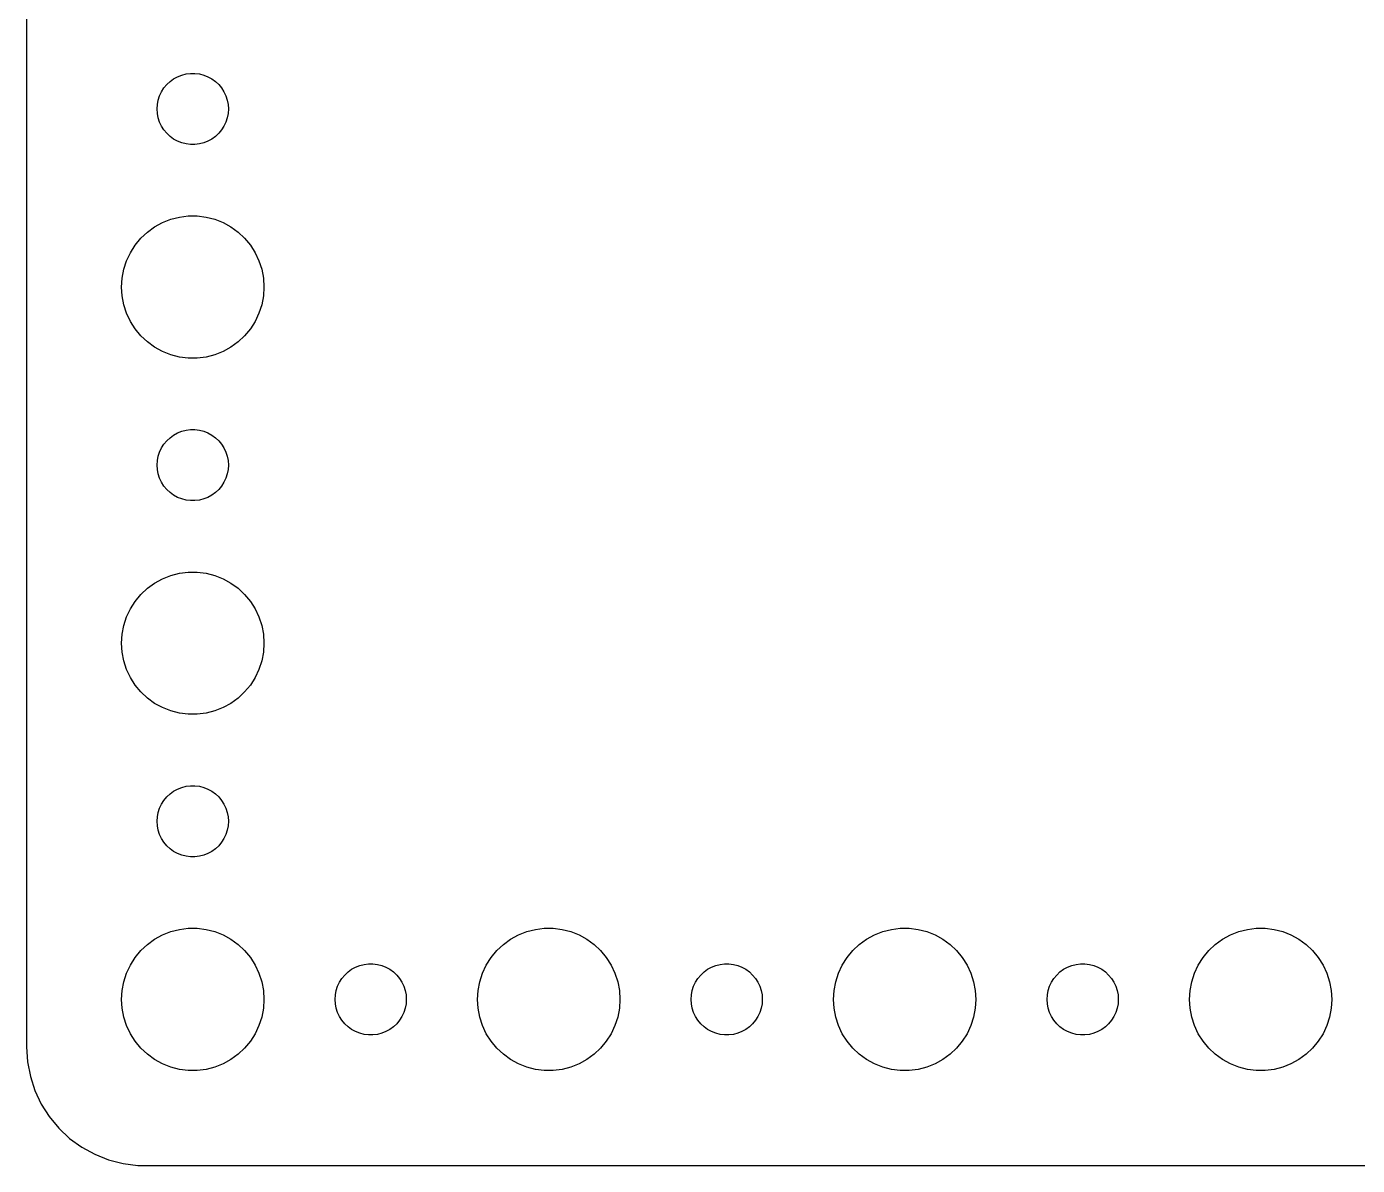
# Model space of a CAD drawing. Header units: metres. Extents: x -112 to 112, y -52 to 52.
# Drawn here: x -112 to -55.9, y -52 to -4 of the extents above; entities that cross this region are included whole.
import ezdxf

# ---------------------------------------------------------------- set-up
doc = ezdxf.new("R2010")
doc.units = ezdxf.units.M

msp = doc.modelspace()

# ---------------------------------------------------------------- linework, layer by layer
for p, q in [((-112, 47), (-112, -47)), ((-105.804, -6.23351), (-105.639, -6.14275)), ((-105.639, -6.14275), (-105.464, -6.07341)), ((-105.464, -6.07341), (-105.281, -6.02657)), ((-105.281, -6.02657), (-105.094, -6.00294)), ((-105.094, -6.00294), (-104.906, -6.00294)), ((-104.906, -6.00294), (-104.719, -6.02657)), ((-104.719, -6.02657), (-104.536, -6.07341)), ((-104.536, -6.07341), (-104.361, -6.14275)), ((-104.361, -6.14275), (-104.196, -6.23351)), ((-106.314, -6.77736), (-106.214, -6.61832)), ((-106.214, -6.61832), (-106.093, -6.47318)), ((-106.093, -6.47318), (-105.956, -6.34422)), ((-105.956, -6.34422), (-105.804, -6.23351)), ((-104.196, -6.23351), (-104.044, -6.34422)), ((-104.044, -6.34422), (-103.907, -6.47318)), ((-103.907, -6.47318), (-103.786, -6.61832)), ((-103.786, -6.61832), (-103.686, -6.77736)), ((-106.488, -7.312), (-106.453, -7.12695)), ((-106.453, -7.12695), (-106.395, -6.9478)), ((-106.395, -6.9478), (-106.314, -6.77736)), ((-103.686, -6.77736), (-103.605, -6.9478)), ((-103.605, -6.9478), (-103.547, -7.12695)), ((-103.547, -7.12695), (-103.512, -7.312)), ((-106.5, -7.5), (-106.488, -7.312)), ((-106.488, -7.68799), (-106.5, -7.5)), ((-106.453, -7.87303), (-106.488, -7.68799)), ((-103.512, -7.68799), (-103.547, -7.87303)), ((-103.512, -7.312), (-103.5, -7.5)), ((-103.5, -7.5), (-103.512, -7.68799)), ((-106.395, -8.05219), (-106.453, -7.87303)), ((-106.314, -8.22263), (-106.395, -8.05219)), ((-106.214, -8.38167), (-106.314, -8.22263)), ((-106.093, -8.52681), (-106.214, -8.38167)), ((-103.786, -8.38167), (-103.907, -8.52681)), ((-103.686, -8.22263), (-103.786, -8.38167)), ((-103.605, -8.05219), (-103.686, -8.22263)), ((-103.547, -7.87303), (-103.605, -8.05219)), ((-105.956, -8.65576), (-106.093, -8.52681)), ((-105.804, -8.76648), (-105.956, -8.65576)), ((-105.639, -8.85724), (-105.804, -8.76648)), ((-105.464, -8.92657), (-105.639, -8.85724)), ((-105.281, -8.97342), (-105.464, -8.92657)), ((-104.536, -8.92657), (-104.719, -8.97342)), ((-104.361, -8.85724), (-104.536, -8.92657)), ((-104.196, -8.76648), (-104.361, -8.85724)), ((-104.044, -8.65576), (-104.196, -8.76648)), ((-103.907, -8.52681), (-104.044, -8.65576)), ((-105.094, -8.99704), (-105.281, -8.97342)), ((-104.906, -8.99704), (-105.094, -8.99704)), ((-104.719, -8.97342), (-104.906, -8.99704)), ((-106.607, -12.467), (-106.277, -12.2855)), ((-106.277, -12.2855), (-105.927, -12.1468)), ((-105.927, -12.1468), (-105.562, -12.0531)), ((-105.562, -12.0531), (-105.188, -12.0059)), ((-105.188, -12.0059), (-104.812, -12.0059)), ((-104.812, -12.0059), (-104.438, -12.0531)), ((-104.438, -12.0531), (-104.073, -12.1468)), ((-104.073, -12.1468), (-103.723, -12.2855)), ((-103.723, -12.2855), (-103.393, -12.467)), ((-107.187, -12.9464), (-106.912, -12.6884)), ((-106.912, -12.6884), (-106.607, -12.467)), ((-103.393, -12.467), (-103.088, -12.6884)), ((-103.088, -12.6884), (-102.813, -12.9464)), ((-107.629, -13.5547), (-107.427, -13.2366)), ((-107.427, -13.2366), (-107.187, -12.9464)), ((-102.813, -12.9464), (-102.573, -13.2366)), ((-102.573, -13.2366), (-102.371, -13.5547)), ((-107.906, -14.2539), (-107.789, -13.8956)), ((-107.789, -13.8956), (-107.629, -13.5547)), ((-102.371, -13.5547), (-102.211, -13.8956)), ((-102.211, -13.8956), (-102.094, -14.2539)), ((-107.976, -14.624), (-107.906, -14.2539)), ((-102.094, -14.2539), (-102.024, -14.624)), ((-108, -15), (-107.976, -14.624)), ((-107.976, -15.376), (-108, -15)), ((-102.024, -14.624), (-102, -15)), ((-102, -15), (-102.024, -15.376)), ((-107.906, -15.7461), (-107.976, -15.376)), ((-102.024, -15.376), (-102.094, -15.7461)), ((-107.789, -16.1044), (-107.906, -15.7461)), ((-107.629, -16.4453), (-107.789, -16.1044)), ((-102.211, -16.1044), (-102.371, -16.4453)), ((-102.094, -15.7461), (-102.211, -16.1044)), ((-107.427, -16.7634), (-107.629, -16.4453)), ((-107.187, -17.0536), (-107.427, -16.7634)), ((-102.573, -16.7634), (-102.813, -17.0536)), ((-102.371, -16.4453), (-102.573, -16.7634)), ((-106.912, -17.3115), (-107.187, -17.0536)), ((-106.607, -17.533), (-106.912, -17.3115)), ((-103.088, -17.3115), (-103.393, -17.533)), ((-102.813, -17.0536), (-103.088, -17.3115)), ((-106.277, -17.7145), (-106.607, -17.533)), ((-105.927, -17.8532), (-106.277, -17.7145)), ((-105.562, -17.9469), (-105.927, -17.8532)), ((-104.073, -17.8532), (-104.438, -17.9469)), ((-103.723, -17.7145), (-104.073, -17.8532)), ((-103.393, -17.533), (-103.723, -17.7145)), ((-105.188, -17.9941), (-105.562, -17.9469)), ((-104.812, -17.9941), (-105.188, -17.9941)), ((-104.438, -17.9469), (-104.812, -17.9941)), ((-105.956, -21.3442), (-105.804, -21.2335)), ((-105.804, -21.2335), (-105.639, -21.1427)), ((-105.639, -21.1427), (-105.464, -21.0734)), ((-105.464, -21.0734), (-105.281, -21.0266)), ((-105.281, -21.0266), (-105.094, -21.003)), ((-105.094, -21.003), (-104.906, -21.003)), ((-104.906, -21.003), (-104.719, -21.0266)), ((-104.719, -21.0266), (-104.536, -21.0734)), ((-104.536, -21.0734), (-104.361, -21.1427)), ((-104.361, -21.1427), (-104.196, -21.2335)), ((-104.196, -21.2335), (-104.044, -21.3442)), ((-106.395, -21.9478), (-106.314, -21.7774)), ((-106.314, -21.7774), (-106.214, -21.6183)), ((-106.214, -21.6183), (-106.093, -21.4732)), ((-106.093, -21.4732), (-105.956, -21.3442)), ((-104.044, -21.3442), (-103.907, -21.4732)), ((-103.907, -21.4732), (-103.786, -21.6183)), ((-103.786, -21.6183), (-103.686, -21.7774)), ((-103.686, -21.7774), (-103.605, -21.9478)), ((-106.5, -22.5), (-106.488, -22.312)), ((-106.488, -22.312), (-106.453, -22.127)), ((-106.453, -22.127), (-106.395, -21.9478)), ((-103.605, -21.9478), (-103.547, -22.127)), ((-103.547, -22.127), (-103.512, -22.312)), ((-103.512, -22.312), (-103.5, -22.5)), ((-106.488, -22.688), (-106.5, -22.5)), ((-106.453, -22.873), (-106.488, -22.688)), ((-106.395, -23.0522), (-106.453, -22.873)), ((-103.547, -22.873), (-103.605, -23.0522)), ((-103.512, -22.688), (-103.547, -22.873)), ((-103.5, -22.5), (-103.512, -22.688)), ((-106.314, -23.2226), (-106.395, -23.0522)), ((-106.214, -23.3817), (-106.314, -23.2226)), ((-106.093, -23.5268), (-106.214, -23.3817)), ((-105.956, -23.6558), (-106.093, -23.5268)), ((-103.907, -23.5268), (-104.044, -23.6558)), ((-103.786, -23.3817), (-103.907, -23.5268)), ((-103.686, -23.2226), (-103.786, -23.3817)), ((-103.605, -23.0522), (-103.686, -23.2226)), ((-105.804, -23.7665), (-105.956, -23.6558)), ((-105.639, -23.8572), (-105.804, -23.7665)), ((-105.464, -23.9266), (-105.639, -23.8572)), ((-105.281, -23.9734), (-105.464, -23.9266)), ((-105.094, -23.997), (-105.281, -23.9734)), ((-104.906, -23.997), (-105.094, -23.997)), ((-104.719, -23.9734), (-104.906, -23.997)), ((-104.536, -23.9266), (-104.719, -23.9734)), ((-104.361, -23.8572), (-104.536, -23.9266)), ((-104.196, -23.7665), (-104.361, -23.8572)), ((-104.044, -23.6558), (-104.196, -23.7665)), ((-106.912, -27.6884), (-106.607, -27.467)), ((-106.607, -27.467), (-106.277, -27.2855)), ((-106.277, -27.2855), (-105.927, -27.1468)), ((-105.927, -27.1468), (-105.562, -27.0531)), ((-105.562, -27.0531), (-105.188, -27.0059)), ((-105.188, -27.0059), (-104.812, -27.0059)), ((-104.812, -27.0059), (-104.438, -27.0531)), ((-104.438, -27.0531), (-104.073, -27.1468)), ((-104.073, -27.1468), (-103.723, -27.2855)), ((-103.723, -27.2855), (-103.393, -27.467)), ((-103.393, -27.467), (-103.088, -27.6884)), ((-107.427, -28.2366), (-107.187, -27.9464)), ((-107.187, -27.9464), (-106.912, -27.6884)), ((-103.088, -27.6884), (-102.813, -27.9464)), ((-102.813, -27.9464), (-102.573, -28.2366)), ((-107.789, -28.8956), (-107.629, -28.5547)), ((-107.629, -28.5547), (-107.427, -28.2366)), ((-102.573, -28.2366), (-102.371, -28.5547)), ((-102.371, -28.5547), (-102.211, -28.8956)), ((-107.906, -29.2539), (-107.789, -28.8956)), ((-102.211, -28.8956), (-102.094, -29.2539)), ((-108, -30), (-107.976, -29.624)), ((-107.976, -29.624), (-107.906, -29.2539)), ((-102.094, -29.2539), (-102.024, -29.624)), ((-102.024, -29.624), (-102, -30)), ((-107.976, -30.376), (-108, -30)), ((-102, -30), (-102.024, -30.376)), ((-107.906, -30.7461), (-107.976, -30.376)), ((-107.789, -31.1044), (-107.906, -30.7461)), ((-102.094, -30.7461), (-102.211, -31.1044)), ((-102.024, -30.376), (-102.094, -30.7461)), ((-107.629, -31.4453), (-107.789, -31.1044)), ((-102.211, -31.1044), (-102.371, -31.4453)), ((-107.427, -31.7634), (-107.629, -31.4453)), ((-107.187, -32.0536), (-107.427, -31.7634)), ((-102.573, -31.7634), (-102.813, -32.0536)), ((-102.371, -31.4453), (-102.573, -31.7634)), ((-106.912, -32.3115), (-107.187, -32.0536)), ((-106.607, -32.533), (-106.912, -32.3115)), ((-103.088, -32.3115), (-103.393, -32.533)), ((-102.813, -32.0536), (-103.088, -32.3115)), ((-106.277, -32.7145), (-106.607, -32.533)), ((-105.927, -32.8532), (-106.277, -32.7145)), ((-105.562, -32.9469), (-105.927, -32.8532)), ((-105.188, -32.9941), (-105.562, -32.9469)), ((-104.812, -32.9941), (-105.188, -32.9941)), ((-104.438, -32.9469), (-104.812, -32.9941)), ((-104.073, -32.8532), (-104.438, -32.9469)), ((-103.723, -32.7145), (-104.073, -32.8532)), ((-103.393, -32.533), (-103.723, -32.7145)), ((-106.093, -36.4732), (-105.956, -36.3442)), ((-105.956, -36.3442), (-105.804, -36.2335)), ((-105.804, -36.2335), (-105.639, -36.1428)), ((-105.639, -36.1428), (-105.464, -36.0734)), ((-105.464, -36.0734), (-105.281, -36.0266)), ((-105.281, -36.0266), (-105.094, -36.003)), ((-105.094, -36.003), (-104.906, -36.003)), ((-104.906, -36.003), (-104.719, -36.0266)), ((-104.719, -36.0266), (-104.536, -36.0734)), ((-104.536, -36.0734), (-104.361, -36.1428)), ((-104.361, -36.1428), (-104.196, -36.2335)), ((-104.196, -36.2335), (-104.044, -36.3442)), ((-104.044, -36.3442), (-103.907, -36.4732)), ((-106.453, -37.127), (-106.395, -36.9478)), ((-106.395, -36.9478), (-106.314, -36.7774)), ((-106.314, -36.7774), (-106.214, -36.6183)), ((-106.214, -36.6183), (-106.093, -36.4732)), ((-103.907, -36.4732), (-103.786, -36.6183)), ((-103.786, -36.6183), (-103.686, -36.7774)), ((-103.686, -36.7774), (-103.605, -36.9478)), ((-103.605, -36.9478), (-103.547, -37.127)), ((-106.5, -37.5), (-106.488, -37.312)), ((-106.488, -37.688), (-106.5, -37.5)), ((-106.488, -37.312), (-106.453, -37.127)), ((-103.547, -37.127), (-103.512, -37.312)), ((-103.512, -37.312), (-103.5, -37.5)), ((-103.5, -37.5), (-103.512, -37.688)), ((-106.453, -37.873), (-106.488, -37.688)), ((-106.395, -38.0522), (-106.453, -37.873)), ((-106.314, -38.2226), (-106.395, -38.0522)), ((-103.605, -38.0522), (-103.686, -38.2226)), ((-103.547, -37.873), (-103.605, -38.0522)), ((-103.512, -37.688), (-103.547, -37.873)), ((-106.214, -38.3817), (-106.314, -38.2226)), ((-106.093, -38.5268), (-106.214, -38.3817)), ((-105.956, -38.6558), (-106.093, -38.5268)), ((-105.804, -38.7665), (-105.956, -38.6558)), ((-104.044, -38.6558), (-104.196, -38.7665)), ((-103.907, -38.5268), (-104.044, -38.6558)), ((-103.786, -38.3817), (-103.907, -38.5268)), ((-103.686, -38.2226), (-103.786, -38.3817)), ((-105.639, -38.8572), (-105.804, -38.7665)), ((-105.464, -38.9266), (-105.639, -38.8572)), ((-105.281, -38.9734), (-105.464, -38.9266)), ((-105.094, -38.997), (-105.281, -38.9734)), ((-104.906, -38.997), (-105.094, -38.997)), ((-104.719, -38.9734), (-104.906, -38.997)), ((-104.536, -38.9266), (-104.719, -38.9734)), ((-104.361, -38.8572), (-104.536, -38.9266)), ((-104.196, -38.7665), (-104.361, -38.8572)), ((-105.927, -42.1468), (-105.562, -42.0531)), ((-105.562, -42.0531), (-105.188, -42.0059)), ((-105.188, -42.0059), (-104.812, -42.0059)), ((-104.812, -42.0059), (-104.438, -42.0531)), ((-104.438, -42.0531), (-104.073, -42.1468)), ((-90.927, -42.1468), (-90.5621, -42.0531)), ((-90.5621, -42.0531), (-90.1884, -42.0059)), ((-90.1884, -42.0059), (-89.8116, -42.0059)), ((-89.8116, -42.0059), (-89.4379, -42.0531)), ((-89.4379, -42.0531), (-89.073, -42.1468)), ((-75.927, -42.1468), (-75.5621, -42.0531)), ((-75.5621, -42.0531), (-75.1884, -42.0059)), ((-75.1884, -42.0059), (-74.8116, -42.0059)), ((-74.8116, -42.0059), (-74.4379, -42.0531)), ((-74.4379, -42.0531), (-74.073, -42.1468)), ((-60.927, -42.1468), (-60.5621, -42.0531)), ((-60.5621, -42.0531), (-60.1884, -42.0059)), ((-60.1884, -42.0059), (-59.8116, -42.0059)), ((-59.8116, -42.0059), (-59.4379, -42.0531)), ((-59.4379, -42.0531), (-59.0729, -42.1468)), ((-106.912, -42.6885), (-106.607, -42.467)), ((-106.607, -42.467), (-106.277, -42.2855)), ((-106.277, -42.2855), (-105.927, -42.1468)), ((-104.073, -42.1468), (-103.723, -42.2855)), ((-103.723, -42.2855), (-103.393, -42.467)), ((-103.393, -42.467), (-103.088, -42.6885)), ((-91.9123, -42.6885), (-91.6075, -42.467)), ((-91.6075, -42.467), (-91.2773, -42.2855)), ((-91.2773, -42.2855), (-90.927, -42.1468)), ((-89.073, -42.1468), (-88.7227, -42.2855)), ((-88.7227, -42.2855), (-88.3925, -42.467)), ((-88.3925, -42.467), (-88.0877, -42.6885)), ((-76.9123, -42.6885), (-76.6075, -42.467)), ((-76.6075, -42.467), (-76.2773, -42.2855)), ((-76.2773, -42.2855), (-75.927, -42.1468)), ((-74.073, -42.1468), (-73.7227, -42.2855)), ((-73.7227, -42.2855), (-73.3925, -42.467)), ((-73.3925, -42.467), (-73.0877, -42.6885)), ((-61.9123, -42.6885), (-61.6075, -42.467)), ((-61.6075, -42.467), (-61.2773, -42.2855)), ((-61.2773, -42.2855), (-60.927, -42.1468)), ((-59.0729, -42.1468), (-58.7227, -42.2855)), ((-58.7227, -42.2855), (-58.3925, -42.467)), ((-58.3925, -42.467), (-58.0877, -42.6885)), ((-107.427, -43.2366), (-107.187, -42.9464)), ((-107.187, -42.9464), (-106.912, -42.6885)), ((-103.088, -42.6885), (-102.813, -42.9464)), ((-102.813, -42.9464), (-102.573, -43.2366)), ((-92.427, -43.2366), (-92.1869, -42.9464)), ((-92.1869, -42.9464), (-91.9123, -42.6885)), ((-88.0877, -42.6885), (-87.8131, -42.9464)), ((-87.8131, -42.9464), (-87.573, -43.2366)), ((-77.427, -43.2366), (-77.1869, -42.9464)), ((-77.1869, -42.9464), (-76.9123, -42.6885)), ((-73.0877, -42.6885), (-72.8131, -42.9464)), ((-72.8131, -42.9464), (-72.573, -43.2366)), ((-62.427, -43.2366), (-62.1869, -42.9464)), ((-62.1869, -42.9464), (-61.9123, -42.6885)), ((-58.0877, -42.6885), (-57.8131, -42.9464)), ((-57.8131, -42.9464), (-57.5729, -43.2366)), ((-107.789, -43.8956), (-107.629, -43.5547)), ((-107.629, -43.5547), (-107.427, -43.2366)), ((-102.573, -43.2366), (-102.371, -43.5547)), ((-102.371, -43.5547), (-102.211, -43.8956)), ((-98.4561, -43.8442), (-98.3037, -43.7335)), ((-98.3037, -43.7335), (-98.1387, -43.6428)), ((-98.1387, -43.6428), (-97.9635, -43.5734)), ((-97.9635, -43.5734), (-97.7811, -43.5266)), ((-97.7811, -43.5266), (-97.5942, -43.503)), ((-97.5942, -43.503), (-97.4058, -43.503)), ((-97.4058, -43.503), (-97.2189, -43.5266)), ((-97.2189, -43.5266), (-97.0365, -43.5734)), ((-97.0365, -43.5734), (-96.8613, -43.6428)), ((-96.8613, -43.6428), (-96.6963, -43.7335)), ((-96.6963, -43.7335), (-96.5439, -43.8442)), ((-92.7893, -43.8956), (-92.6289, -43.5547)), ((-92.6289, -43.5547), (-92.427, -43.2366)), ((-87.573, -43.2366), (-87.3711, -43.5547)), ((-87.3711, -43.5547), (-87.2107, -43.8956)), ((-83.4561, -43.8442), (-83.3037, -43.7335)), ((-83.3037, -43.7335), (-83.1387, -43.6428)), ((-83.1387, -43.6428), (-82.9635, -43.5734)), ((-82.9635, -43.5734), (-82.7811, -43.5266)), ((-82.7811, -43.5266), (-82.5942, -43.503)), ((-82.5942, -43.503), (-82.4058, -43.503)), ((-82.4058, -43.503), (-82.2189, -43.5266)), ((-82.2189, -43.5266), (-82.0365, -43.5734)), ((-82.0365, -43.5734), (-81.8613, -43.6428)), ((-81.8613, -43.6428), (-81.6963, -43.7335)), ((-81.6963, -43.7335), (-81.5439, -43.8442)), ((-77.7893, -43.8956), (-77.6289, -43.5547)), ((-77.6289, -43.5547), (-77.427, -43.2366)), ((-72.573, -43.2366), (-72.3711, -43.5547)), ((-72.3711, -43.5547), (-72.2107, -43.8956)), ((-68.4561, -43.8442), (-68.3037, -43.7335)), ((-68.3037, -43.7335), (-68.1387, -43.6428)), ((-68.1387, -43.6428), (-67.9635, -43.5734)), ((-67.9635, -43.5734), (-67.7811, -43.5266)), ((-67.7811, -43.5266), (-67.5942, -43.503)), ((-67.5942, -43.503), (-67.4058, -43.503)), ((-67.4058, -43.503), (-67.2189, -43.5266)), ((-67.2189, -43.5266), (-67.0365, -43.5734)), ((-67.0365, -43.5734), (-66.8613, -43.6428)), ((-66.8613, -43.6428), (-66.6963, -43.7335)), ((-66.6963, -43.7335), (-66.5439, -43.8442)), ((-62.7893, -43.8956), (-62.6289, -43.5547)), ((-62.6289, -43.5547), (-62.427, -43.2366)), ((-57.5729, -43.2366), (-57.3711, -43.5547)), ((-57.3711, -43.5547), (-57.2107, -43.8956)), ((-107.976, -44.624), (-107.906, -44.2539)), ((-107.906, -44.2539), (-107.789, -43.8956)), ((-102.211, -43.8956), (-102.094, -44.2539)), ((-102.094, -44.2539), (-102.024, -44.624)), ((-98.8947, -44.4478), (-98.8145, -44.2774)), ((-98.8145, -44.2774), (-98.7135, -44.1183)), ((-98.7135, -44.1183), (-98.5934, -43.9732)), ((-98.5934, -43.9732), (-98.4561, -43.8442)), ((-96.5439, -43.8442), (-96.4065, -43.9732)), ((-96.4065, -43.9732), (-96.2865, -44.1183)), ((-96.2865, -44.1183), (-96.1855, -44.2774)), ((-96.1855, -44.2774), (-96.1053, -44.4478)), ((-92.9763, -44.624), (-92.9057, -44.2539)), ((-92.9057, -44.2539), (-92.7893, -43.8956)), ((-87.2107, -43.8956), (-87.0943, -44.2539)), ((-87.0943, -44.2539), (-87.0237, -44.624)), ((-83.8947, -44.4478), (-83.8145, -44.2774)), ((-83.8145, -44.2774), (-83.7135, -44.1183)), ((-83.7135, -44.1183), (-83.5934, -43.9732)), ((-83.5934, -43.9732), (-83.4561, -43.8442)), ((-81.5439, -43.8442), (-81.4065, -43.9732)), ((-81.4065, -43.9732), (-81.2865, -44.1183)), ((-81.2865, -44.1183), (-81.1855, -44.2774)), ((-81.1855, -44.2774), (-81.1053, -44.4478)), ((-77.9763, -44.624), (-77.9057, -44.2539)), ((-77.9057, -44.2539), (-77.7893, -43.8956)), ((-72.2107, -43.8956), (-72.0943, -44.2539)), ((-72.0943, -44.2539), (-72.0237, -44.624)), ((-68.8947, -44.4478), (-68.8145, -44.2774)), ((-68.8145, -44.2774), (-68.7135, -44.1183)), ((-68.7135, -44.1183), (-68.5934, -43.9732)), ((-68.5934, -43.9732), (-68.4561, -43.8442)), ((-66.5439, -43.8442), (-66.4065, -43.9732)), ((-66.4065, -43.9732), (-66.2865, -44.1183)), ((-66.2865, -44.1183), (-66.1855, -44.2774)), ((-66.1855, -44.2774), (-66.1053, -44.4478)), ((-62.9763, -44.624), (-62.9057, -44.2539)), ((-62.9057, -44.2539), (-62.7893, -43.8956)), ((-57.2107, -43.8956), (-57.0942, -44.2539)), ((-57.0942, -44.2539), (-57.0237, -44.624)), ((-108, -45), (-107.976, -44.624)), ((-102.024, -44.624), (-102, -45)), ((-99, -45), (-98.9882, -44.812)), ((-98.9882, -44.812), (-98.9529, -44.627)), ((-98.9529, -44.627), (-98.8947, -44.4478)), ((-96.1053, -44.4478), (-96.0471, -44.627)), ((-96.0471, -44.627), (-96.0118, -44.812)), ((-96.0118, -44.812), (-96, -45)), ((-93, -45), (-92.9763, -44.624)), ((-87.0237, -44.624), (-87, -45)), ((-84, -45), (-83.9882, -44.812)), ((-83.9882, -44.812), (-83.9529, -44.627)), ((-83.9529, -44.627), (-83.8947, -44.4478)), ((-81.1053, -44.4478), (-81.0471, -44.627)), ((-81.0471, -44.627), (-81.0118, -44.812)), ((-81.0118, -44.812), (-81, -45)), ((-78, -45), (-77.9763, -44.624)), ((-72.0237, -44.624), (-72, -45)), ((-69, -45), (-68.9882, -44.812)), ((-68.9882, -44.812), (-68.9529, -44.627)), ((-68.9529, -44.627), (-68.8947, -44.4478)), ((-66.1053, -44.4478), (-66.0471, -44.627)), ((-66.0471, -44.627), (-66.0118, -44.812)), ((-66.0118, -44.812), (-66, -45)), ((-63, -45), (-62.9763, -44.624)), ((-57.0237, -44.624), (-57, -45)), ((-107.976, -45.376), (-108, -45)), ((-107.906, -45.7461), (-107.976, -45.376)), ((-102.024, -45.376), (-102.094, -45.7461)), ((-102, -45), (-102.024, -45.376)), ((-98.9882, -45.188), (-99, -45)), ((-98.9529, -45.373), (-98.9882, -45.188)), ((-98.8947, -45.5522), (-98.9529, -45.373)), ((-96.0471, -45.373), (-96.1053, -45.5522)), ((-96.0118, -45.188), (-96.0471, -45.373)), ((-96, -45), (-96.0118, -45.188)), ((-92.9763, -45.376), (-93, -45)), ((-92.9057, -45.7461), (-92.9763, -45.376)), ((-87.0237, -45.376), (-87.0943, -45.7461)), ((-87, -45), (-87.0237, -45.376)), ((-83.9882, -45.188), (-84, -45)), ((-83.9529, -45.373), (-83.9882, -45.188)), ((-83.8947, -45.5522), (-83.9529, -45.373)), ((-81.0471, -45.373), (-81.1053, -45.5522)), ((-81.0118, -45.188), (-81.0471, -45.373)), ((-81, -45), (-81.0118, -45.188)), ((-77.9763, -45.376), (-78, -45)), ((-77.9057, -45.7461), (-77.9763, -45.376)), ((-72.0237, -45.376), (-72.0943, -45.7461)), ((-72, -45), (-72.0237, -45.376)), ((-68.9882, -45.188), (-69, -45)), ((-68.9529, -45.373), (-68.9882, -45.188)), ((-68.8947, -45.5522), (-68.9529, -45.373)), ((-66.0471, -45.373), (-66.1053, -45.5522)), ((-66.0118, -45.188), (-66.0471, -45.373)), ((-66, -45), (-66.0118, -45.188)), ((-62.9763, -45.376), (-63, -45)), ((-62.9057, -45.7461), (-62.9763, -45.376)), ((-57.0237, -45.376), (-57.0942, -45.7461)), ((-57, -45), (-57.0237, -45.376)), ((-107.789, -46.1044), (-107.906, -45.7461)), ((-102.094, -45.7461), (-102.211, -46.1044)), ((-98.8145, -45.7226), (-98.8947, -45.5522)), ((-98.7135, -45.8817), (-98.8145, -45.7226)), ((-98.5934, -46.0268), (-98.7135, -45.8817)), ((-96.2865, -45.8817), (-96.4065, -46.0268)), ((-96.1855, -45.7226), (-96.2865, -45.8817)), ((-96.1053, -45.5522), (-96.1855, -45.7226)), ((-92.7893, -46.1044), (-92.9057, -45.7461)), ((-87.0943, -45.7461), (-87.2107, -46.1044)), ((-83.8145, -45.7226), (-83.8947, -45.5522)), ((-83.7135, -45.8817), (-83.8145, -45.7226)), ((-83.5934, -46.0268), (-83.7135, -45.8817)), ((-81.2865, -45.8817), (-81.4065, -46.0268)), ((-81.1855, -45.7226), (-81.2865, -45.8817)), ((-81.1053, -45.5522), (-81.1855, -45.7226)), ((-77.7893, -46.1044), (-77.9057, -45.7461)), ((-72.0943, -45.7461), (-72.2107, -46.1044)), ((-68.8145, -45.7226), (-68.8947, -45.5522)), ((-68.7135, -45.8817), (-68.8145, -45.7226)), ((-68.5934, -46.0268), (-68.7135, -45.8817)), ((-66.2865, -45.8817), (-66.4065, -46.0268)), ((-66.1855, -45.7226), (-66.2865, -45.8817)), ((-66.1053, -45.5522), (-66.1855, -45.7226)), ((-62.7893, -46.1044), (-62.9057, -45.7461)), ((-57.0942, -45.7461), (-57.2107, -46.1044)), ((-107.629, -46.4453), (-107.789, -46.1044)), ((-107.427, -46.7634), (-107.629, -46.4453)), ((-102.371, -46.4453), (-102.573, -46.7634)), ((-102.211, -46.1044), (-102.371, -46.4453)), ((-98.4561, -46.1558), (-98.5934, -46.0268)), ((-98.3037, -46.2665), (-98.4561, -46.1558)), ((-98.1387, -46.3572), (-98.3037, -46.2665)), ((-97.9635, -46.4266), (-98.1387, -46.3572)), ((-97.7811, -46.4734), (-97.9635, -46.4266)), ((-97.5942, -46.497), (-97.7811, -46.4734)), ((-97.4058, -46.497), (-97.5942, -46.497)), ((-97.2189, -46.4734), (-97.4058, -46.497)), ((-97.0365, -46.4266), (-97.2189, -46.4734)), ((-96.8613, -46.3572), (-97.0365, -46.4266)), ((-96.6963, -46.2665), (-96.8613, -46.3572)), ((-96.5439, -46.1558), (-96.6963, -46.2665)), ((-96.4065, -46.0268), (-96.5439, -46.1558)), ((-92.6289, -46.4453), (-92.7893, -46.1044)), ((-92.427, -46.7634), (-92.6289, -46.4453)), ((-87.3711, -46.4453), (-87.573, -46.7634)), ((-87.2107, -46.1044), (-87.3711, -46.4453)), ((-83.4561, -46.1558), (-83.5934, -46.0268)), ((-83.3037, -46.2665), (-83.4561, -46.1558)), ((-83.1387, -46.3572), (-83.3037, -46.2665)), ((-82.9635, -46.4266), (-83.1387, -46.3572)), ((-82.7811, -46.4734), (-82.9635, -46.4266)), ((-82.5942, -46.497), (-82.7811, -46.4734)), ((-82.4058, -46.497), (-82.5942, -46.497)), ((-82.2189, -46.4734), (-82.4058, -46.497)), ((-82.0365, -46.4266), (-82.2189, -46.4734)), ((-81.8613, -46.3572), (-82.0365, -46.4266)), ((-81.6963, -46.2665), (-81.8613, -46.3572)), ((-81.5439, -46.1558), (-81.6963, -46.2665)), ((-81.4065, -46.0268), (-81.5439, -46.1558)), ((-77.6289, -46.4453), (-77.7893, -46.1044)), ((-77.427, -46.7634), (-77.6289, -46.4453)), ((-72.3711, -46.4453), (-72.573, -46.7634)), ((-72.2107, -46.1044), (-72.3711, -46.4453)), ((-68.4561, -46.1558), (-68.5934, -46.0268)), ((-68.3037, -46.2665), (-68.4561, -46.1558)), ((-68.1387, -46.3572), (-68.3037, -46.2665)), ((-67.9635, -46.4266), (-68.1387, -46.3572)), ((-67.7811, -46.4734), (-67.9635, -46.4266)), ((-67.5942, -46.497), (-67.7811, -46.4734)), ((-67.4058, -46.497), (-67.5942, -46.497)), ((-67.2189, -46.4734), (-67.4058, -46.497)), ((-67.0365, -46.4266), (-67.2189, -46.4734)), ((-66.8613, -46.3572), (-67.0365, -46.4266)), ((-66.6963, -46.2665), (-66.8613, -46.3572)), ((-66.5439, -46.1558), (-66.6963, -46.2665)), ((-66.4065, -46.0268), (-66.5439, -46.1558)), ((-62.6289, -46.4453), (-62.7893, -46.1044)), ((-62.427, -46.7634), (-62.6289, -46.4453)), ((-57.3711, -46.4453), (-57.5729, -46.7634)), ((-57.2107, -46.1044), (-57.3711, -46.4453)), ((-112, -47), (-111.961, -47.6267)), ((-107.187, -47.0536), (-107.427, -46.7634)), ((-106.912, -47.3115), (-107.187, -47.0536)), ((-102.813, -47.0536), (-103.088, -47.3115)), ((-102.573, -46.7634), (-102.813, -47.0536)), ((-92.1869, -47.0536), (-92.427, -46.7634)), ((-91.9123, -47.3115), (-92.1869, -47.0536)), ((-87.8131, -47.0536), (-88.0877, -47.3115)), ((-87.573, -46.7634), (-87.8131, -47.0536)), ((-77.1869, -47.0536), (-77.427, -46.7634)), ((-76.9123, -47.3115), (-77.1869, -47.0536)), ((-72.8131, -47.0536), (-73.0877, -47.3115)), ((-72.573, -46.7634), (-72.8131, -47.0536)), ((-62.1869, -47.0536), (-62.427, -46.7634)), ((-61.9123, -47.3115), (-62.1869, -47.0536)), ((-57.8131, -47.0536), (-58.0877, -47.3115)), ((-57.5729, -46.7634), (-57.8131, -47.0536)), ((-111.961, -47.6267), (-111.843, -48.2434)), ((-106.607, -47.533), (-106.912, -47.3115)), ((-106.277, -47.7145), (-106.607, -47.533)), ((-103.393, -47.533), (-103.723, -47.7145)), ((-103.088, -47.3115), (-103.393, -47.533)), ((-91.6075, -47.533), (-91.9123, -47.3115)), ((-91.2773, -47.7145), (-91.6075, -47.533)), ((-88.3925, -47.533), (-88.7227, -47.7145)), ((-88.0877, -47.3115), (-88.3925, -47.533)), ((-76.6075, -47.533), (-76.9123, -47.3115)), ((-76.2773, -47.7145), (-76.6075, -47.533)), ((-73.3925, -47.533), (-73.7227, -47.7145)), ((-73.0877, -47.3115), (-73.3925, -47.533)), ((-61.6075, -47.533), (-61.9123, -47.3115)), ((-61.2773, -47.7145), (-61.6075, -47.533)), ((-58.3925, -47.533), (-58.7227, -47.7145)), ((-58.0877, -47.3115), (-58.3925, -47.533)), ((-105.927, -47.8532), (-106.277, -47.7145)), ((-105.562, -47.9469), (-105.927, -47.8532)), ((-105.188, -47.9941), (-105.562, -47.9469)), ((-104.812, -47.9941), (-105.188, -47.9941)), ((-104.438, -47.9469), (-104.812, -47.9941)), ((-104.073, -47.8532), (-104.438, -47.9469)), ((-103.723, -47.7145), (-104.073, -47.8532)), ((-90.927, -47.8532), (-91.2773, -47.7145)), ((-90.5621, -47.9469), (-90.927, -47.8532)), ((-90.1884, -47.9941), (-90.5621, -47.9469)), ((-89.8116, -47.9941), (-90.1884, -47.9941)), ((-89.4379, -47.9469), (-89.8116, -47.9941)), ((-89.073, -47.8532), (-89.4379, -47.9469)), ((-88.7227, -47.7145), (-89.073, -47.8532)), ((-75.927, -47.8532), (-76.2773, -47.7145)), ((-75.5621, -47.9469), (-75.927, -47.8532)), ((-75.1884, -47.9941), (-75.5621, -47.9469)), ((-74.8116, -47.9941), (-75.1884, -47.9941)), ((-74.4379, -47.9469), (-74.8116, -47.9941)), ((-74.073, -47.8532), (-74.4379, -47.9469)), ((-73.7227, -47.7145), (-74.073, -47.8532)), ((-60.927, -47.8532), (-61.2773, -47.7145)), ((-60.5621, -47.9469), (-60.927, -47.8532)), ((-60.1884, -47.9941), (-60.5621, -47.9469)), ((-59.8116, -47.9941), (-60.1884, -47.9941)), ((-59.4379, -47.9469), (-59.8116, -47.9941)), ((-59.0729, -47.8532), (-59.4379, -47.9469)), ((-58.7227, -47.7145), (-59.0729, -47.8532)), ((-111.843, -48.2434), (-111.649, -48.8406)), ((-111.649, -48.8406), (-111.382, -49.4088)), ((-111.382, -49.4088), (-111.045, -49.9389)), ((-111.045, -49.9389), (-110.645, -50.4227)), ((-110.645, -50.4227), (-110.187, -50.8526)), ((-110.187, -50.8526), (-109.679, -51.2216)), ((-109.679, -51.2216), (-109.129, -51.5241)), ((-109.129, -51.5241), (-108.545, -51.7553)), ((-108.545, -51.7553), (-107.937, -51.9114)), ((-107.937, -51.9114), (-107.314, -51.9901)), ((-107.314, -51.9901), (107.314, -51.9901))]:
    msp.add_line(p, q)

doc.saveas('drawing.dxf')
